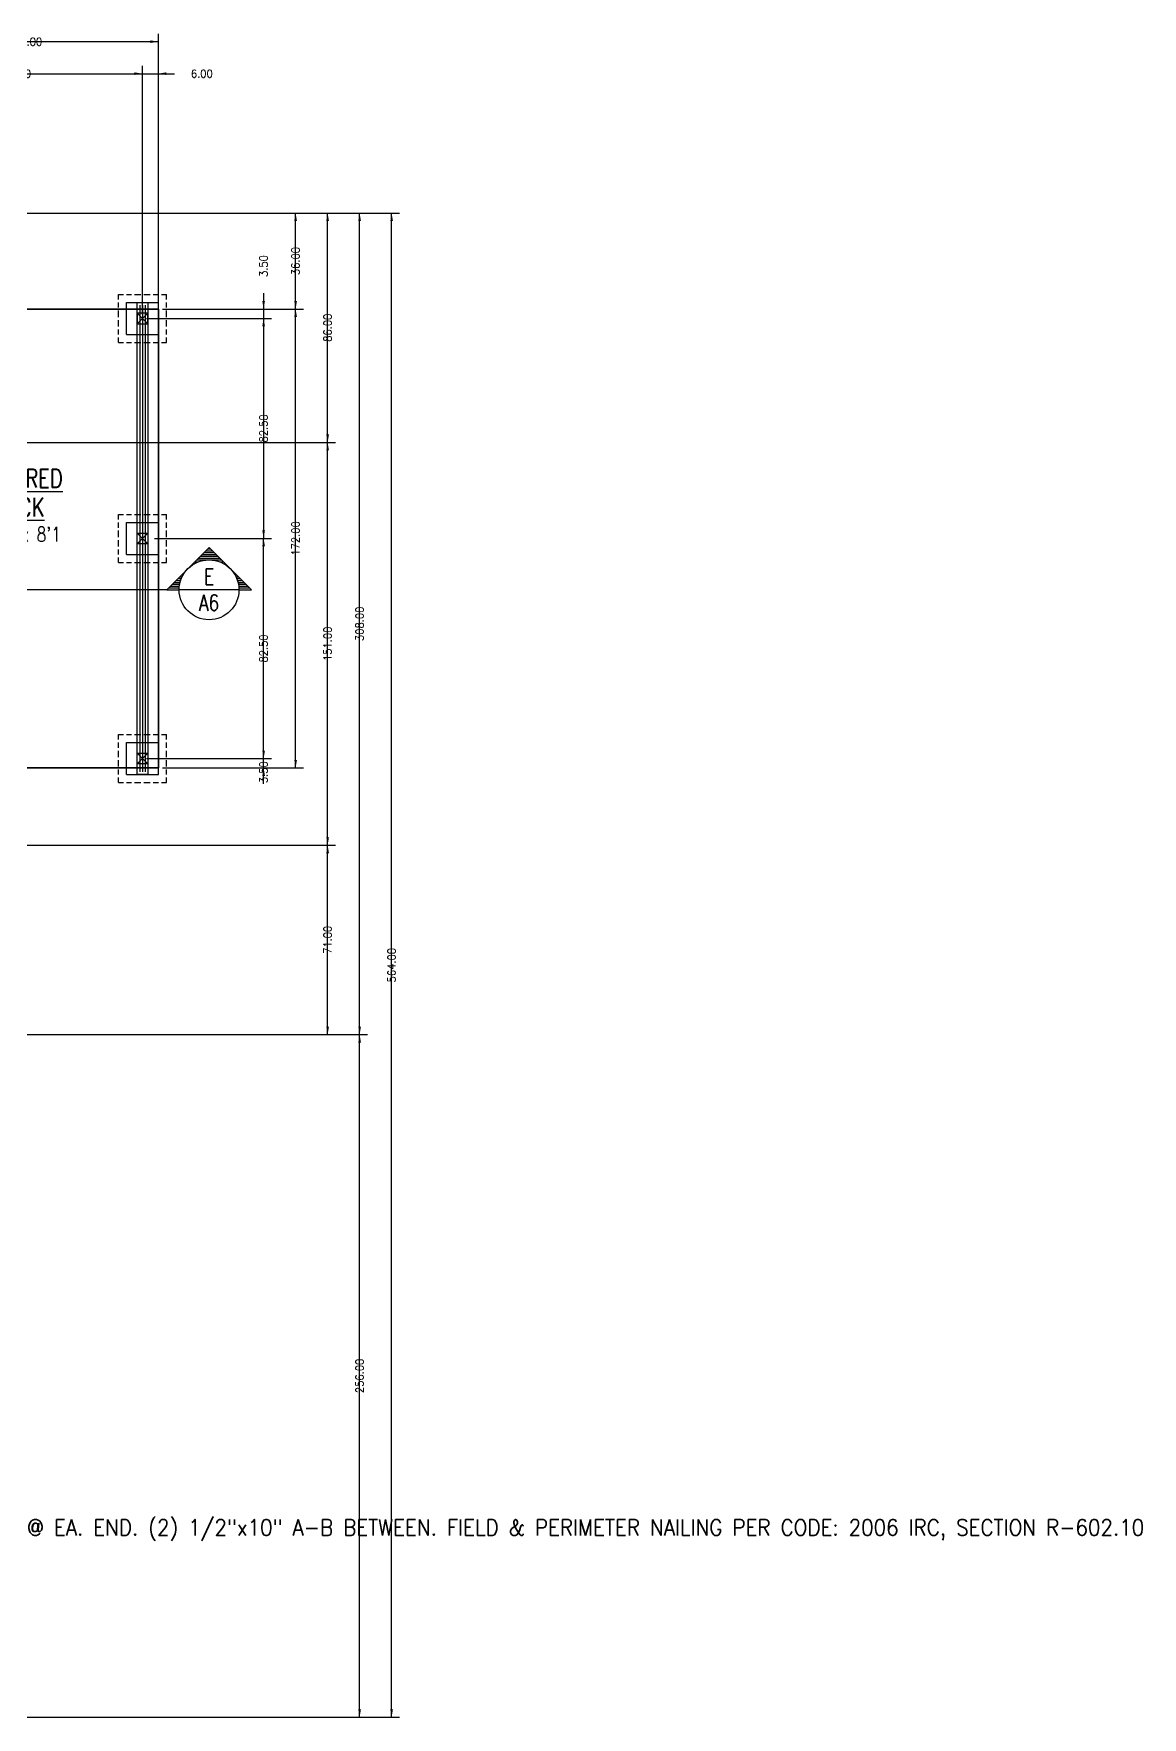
# Model space of a CAD drawing. Header units: millimetres. Extents: x -723 to 516, y -495 to 415.
# Drawn here: x 100 to 516, y -217 to 415 of the extents above; entities that cross this region are included whole.
import ezdxf
from ezdxf.enums import TextEntityAlignment as Align

# ---------------------------------------------------------------- set-up
doc = ezdxf.new("R2010")
doc.units = ezdxf.units.MM
doc.linetypes.add('CENTERX2', pattern=[101.6, 63.5, -12.7, 12.7, -12.7])
for name, color, linetype in [('A-DIMS-1', 152, 'CONTINUOUS'), ('A-NOTE', 4, 'CONTINUOUS'), ('ANNTEXT', 4, 'CONTINUOUS'), ('xref-Bishop-Overland-08$0$A-FOOTPRINT', 5, 'CONTINUOUS'), ('xref-Bishop-Overland-08$0$A-WALL', 54, 'CONTINUOUS'), ('xref-Bishop-Overland-08$0$R-BEAM', 1, 'CONTINUOUS'), ('xref-Bishop-Overland-08$0$S-FOOTER', 9, 'CONTINUOUS'), ('xref-Bishop-Overland-08$0$S-STEM-WALL', 8, 'CONTINUOUS')]:
    doc.layers.add(name, color=color, linetype=linetype)
doc.styles.get("Standard").update_dxf_attribs({"font": 'STANDARD'})
doc.dimstyles.get("Standard").update_dxf_attribs({"dimtxt": 3, "dimasz": 3, "dimexe": 3, "dimexo": 1.5, "dimgap": 2, "dimtad": 0, "dimtoh": 1, "dimzin": 3, "dimdsep": 46, "dimtxsty": 'STANDARD', "dimcen": 0.09, "dimazin": 2, "dimtfac": 1, "dimtdec": 4, "dimtofl": 0, "dimtmove": 0, "dimatfit": 3, "dimfxl": 1, "dimtolj": 1, "dimtzin": 0, "dimarcsym": 0})

# ---------------------------------------------------------------- blocks, each defined once
blk = doc.blocks.new('*D17')
at = {"layer": 'A-DIMS-1', "color": 0, "linetype": 'ByBlock', "lineweight": -2}
for p, q in [((42.73, 39.37), (225.69, 39.37)), ((222.69, -216.63), (222.69, 39.37)), ((48.73, -216.63), (225.69, -216.63))]:
    blk.add_line(p, q, dxfattribs=at)
for points in [[(222.69, 39.37), (223.19, 36.37), (222.19, 36.37)], [(222.69, -216.63), (222.19, -213.63), (223.19, -213.63)]]:
    blk.add_solid(points, dxfattribs=at)
at = {"layer": 'A-DIMS-1', "color": 0, "linetype": 'CONTINUOUS', "lineweight": -2, "insert": (222.69, -88.63), "char_height": 3, "width": 11.6667, "attachment_point": 5, "rotation": 90}
blk.add_mtext('256.00', dxfattribs=at)
blk = doc.blocks.new('*D18')
at = {"layer": 'A-DIMS-1', "color": 0, "linetype": 'ByBlock', "lineweight": -2}
for p, q in [((48.73, 347.37), (225.69, 347.37)), ((222.69, 39.37), (222.69, 347.37)), ((42.73, 39.37), (225.69, 39.37))]:
    blk.add_line(p, q, dxfattribs=at)
for points in [[(222.69, 347.37), (223.19, 344.37), (222.19, 344.37)], [(222.69, 39.37), (222.19, 42.37), (223.19, 42.37)]]:
    blk.add_solid(points, dxfattribs=at)
at = {"layer": 'A-DIMS-1', "color": 0, "linetype": 'CONTINUOUS', "lineweight": -2, "insert": (222.69, 193.37), "char_height": 3, "width": 11.6667, "attachment_point": 5, "rotation": 90}
blk.add_mtext('308.00', dxfattribs=at)
blk = doc.blocks.new('*D19')
at = {"layer": 'A-DIMS-1', "color": 0, "linetype": 'ByBlock', "lineweight": -2}
for p, q in [((48.73, 347.37), (237.69, 347.37)), ((234.69, -216.63), (234.69, 347.37)), ((48.73, -216.63), (237.69, -216.63))]:
    blk.add_line(p, q, dxfattribs=at)
for points in [[(234.69, 347.37), (235.19, 344.37), (234.19, 344.37)], [(234.69, -216.63), (234.19, -213.63), (235.19, -213.63)]]:
    blk.add_solid(points, dxfattribs=at)
at = {"layer": 'A-DIMS-1', "color": 0, "linetype": 'CONTINUOUS', "lineweight": -2, "insert": (234.69, 65.37), "char_height": 3, "width": 12, "attachment_point": 5, "rotation": 90}
blk.add_mtext('564.00', dxfattribs=at)
blk = doc.blocks.new('*D37')
at = {"layer": 'A-DIMS-1', "color": 0, "linetype": 'ByBlock', "lineweight": -2}
for p, q in [((56.62, 110.37), (213.69, 110.37)), ((210.69, 39.37), (210.69, 110.37)), ((42.73, 39.37), (213.69, 39.37))]:
    blk.add_line(p, q, dxfattribs=at)
for points in [[(210.69, 110.37), (211.19, 107.37), (210.19, 107.37)], [(210.69, 39.37), (210.19, 42.37), (211.19, 42.37)]]:
    blk.add_solid(points, dxfattribs=at)
at = {"layer": 'A-DIMS-1', "color": 0, "linetype": 'CONTINUOUS', "lineweight": -2, "insert": (210.69, 74.87), "char_height": 3, "width": 8.6667, "attachment_point": 5, "rotation": 90}
blk.add_mtext('71.00', dxfattribs=at)
blk = doc.blocks.new('*D38')
at = {"layer": 'A-DIMS-1', "color": 0, "linetype": 'ByBlock', "lineweight": -2}
for p, q in [((57.43, 261.37), (213.69, 261.37)), ((210.69, 110.37), (210.69, 261.37)), ((56.62, 110.37), (213.69, 110.37))]:
    blk.add_line(p, q, dxfattribs=at)
for points in [[(210.69, 261.37), (211.19, 258.37), (210.19, 258.37)], [(210.69, 110.37), (210.19, 113.37), (211.19, 113.37)]]:
    blk.add_solid(points, dxfattribs=at)
at = {"layer": 'A-DIMS-1', "color": 0, "linetype": 'CONTINUOUS', "lineweight": -2, "insert": (210.69, 185.87), "char_height": 3, "width": 10.3333, "attachment_point": 5, "rotation": 90}
blk.add_mtext('151.00', dxfattribs=at)
blk = doc.blocks.new('*D39')
at = {"layer": 'A-DIMS-1', "color": 0, "linetype": 'ByBlock', "lineweight": -2}
for p, q in [((48.73, 347.37), (213.69, 347.37)), ((210.69, 261.37), (210.69, 347.37)), ((57.43, 261.37), (213.69, 261.37))]:
    blk.add_line(p, q, dxfattribs=at)
for points in [[(210.69, 347.37), (211.19, 344.37), (210.19, 344.37)], [(210.69, 261.37), (210.19, 264.37), (211.19, 264.37)]]:
    blk.add_solid(points, dxfattribs=at)
at = {"layer": 'A-DIMS-1', "color": 0, "linetype": 'CONTINUOUS', "lineweight": -2, "insert": (210.69, 304.37), "char_height": 3, "width": 9.3333, "attachment_point": 5, "rotation": 90}
blk.add_mtext('86.00', dxfattribs=at)
blk = doc.blocks.new('*D57')
at = {"layer": 'A-DIMS-1', "color": 0, "linetype": 'ByBlock', "lineweight": -2}
for p, q in [((48.73, 347.37), (201.69, 347.37)), ((198.69, 311.37), (198.69, 347.37)), ((148.73, 311.37), (201.69, 311.37))]:
    blk.add_line(p, q, dxfattribs=at)
for points in [[(198.69, 347.37), (199.19, 344.37), (198.19, 344.37)], [(198.69, 311.37), (198.19, 314.37), (199.19, 314.37)]]:
    blk.add_solid(points, dxfattribs=at)
at = {"layer": 'A-DIMS-1', "color": 0, "linetype": 'CONTINUOUS', "lineweight": -2, "insert": (198.69, 329.37), "char_height": 3, "width": 9.3333, "attachment_point": 5, "rotation": 90}
blk.add_mtext('36.00', dxfattribs=at)
blk = doc.blocks.new('*D58')
at = {"layer": 'A-DIMS-1', "color": 0, "linetype": 'ByBlock', "lineweight": -2}
for p, q in [((145.73, 307.87), (189.69, 307.87)), ((186.69, 307.87), (186.69, 225.37)), ((145.73, 225.37), (189.69, 225.37))]:
    blk.add_line(p, q, dxfattribs=at)
for points in [[(186.69, 307.87), (187.19, 304.87), (186.19, 304.87)], [(186.69, 225.37), (186.19, 228.37), (187.19, 228.37)]]:
    blk.add_solid(points, dxfattribs=at)
at = {"layer": 'A-DIMS-1', "color": 0, "linetype": 'CONTINUOUS', "lineweight": -2, "insert": (186.69, 266.62), "char_height": 3, "width": 9.3333, "attachment_point": 5, "rotation": 90}
blk.add_mtext('82.50', dxfattribs=at)
blk = doc.blocks.new('*D59')
at = {"layer": 'A-DIMS-1', "color": 0, "linetype": 'ByBlock', "lineweight": -2}
for p, q in [((47.23, 348.87), (47.23, 414.64)), ((147.23, 411.64), (47.23, 411.64)), ((147.23, 312.87), (147.23, 414.64))]:
    blk.add_line(p, q, dxfattribs=at)
for points in [[(47.23, 411.64), (50.23, 412.14), (50.23, 411.14)], [(147.23, 411.64), (144.23, 411.14), (144.23, 412.14)]]:
    blk.add_solid(points, dxfattribs=at)
at = {"layer": 'A-DIMS-1', "color": 0, "linetype": 'CONTINUOUS', "lineweight": -2, "insert": (97.23, 411.64), "char_height": 3, "width": 11, "attachment_point": 5}
blk.add_mtext('100.00', dxfattribs=at)
blk = doc.blocks.new('*D61')
at = {"layer": 'A-DIMS-1', "color": 0, "linetype": 'ByBlock', "lineweight": -2}
for p, q in [((145.73, 225.37), (189.69, 225.37)), ((186.69, 142.87), (186.69, 225.37)), ((145.73, 142.87), (189.69, 142.87))]:
    blk.add_line(p, q, dxfattribs=at)
for points in [[(186.69, 225.37), (187.19, 222.37), (186.19, 222.37)], [(186.69, 142.87), (186.19, 145.87), (187.19, 145.87)]]:
    blk.add_solid(points, dxfattribs=at)
at = {"layer": 'A-DIMS-1', "color": 0, "linetype": 'CONTINUOUS', "lineweight": -2, "insert": (186.69, 184.12), "char_height": 3, "width": 9.3333, "attachment_point": 5, "rotation": 90}
blk.add_mtext('82.50', dxfattribs=at)
blk = doc.blocks.new('*D62')
at = {"layer": 'A-DIMS-1', "color": 0, "linetype": 'ByBlock', "lineweight": -2}
for p, q in [((186.69, 317.37), (186.69, 301.87)), ((148.73, 311.37), (189.69, 311.37)), ((142.73, 307.87), (189.69, 307.87))]:
    blk.add_line(p, q, dxfattribs=at)
for points in [[(186.69, 311.37), (186.19, 314.37), (187.19, 314.37)], [(186.69, 307.87), (187.19, 304.87), (186.19, 304.87)]]:
    blk.add_solid(points, dxfattribs=at)
at = {"layer": 'A-DIMS-1', "color": 0, "linetype": 'CONTINUOUS', "lineweight": -2, "insert": (186.69, 327.52), "char_height": 3, "width": 7, "attachment_point": 5, "rotation": 90}
blk.add_mtext('3.50', dxfattribs=at)
blk = doc.blocks.new('*D63')
at = {"layer": 'A-DIMS-1', "color": 0, "linetype": 'ByBlock', "lineweight": -2}
for p, q in [((148.73, 311.37), (201.69, 311.37)), ((198.69, 139.37), (198.69, 311.37)), ((148.73, 139.37), (201.69, 139.37))]:
    blk.add_line(p, q, dxfattribs=at)
for points in [[(198.69, 311.37), (199.19, 308.37), (198.19, 308.37)], [(198.69, 139.37), (198.19, 142.37), (199.19, 142.37)]]:
    blk.add_solid(points, dxfattribs=at)
at = {"layer": 'A-DIMS-1', "color": 0, "linetype": 'CONTINUOUS', "lineweight": -2, "insert": (198.69, 225.37), "char_height": 3, "width": 11, "attachment_point": 5, "rotation": 90}
blk.add_mtext('172.00', dxfattribs=at)
blk = doc.blocks.new('*D64')
at = {"layer": 'A-DIMS-1', "color": 0, "linetype": 'ByBlock', "lineweight": -2}
for p, q in [((186.69, 133.37), (186.69, 148.87)), ((142.73, 142.87), (189.69, 142.87)), ((148.73, 139.37), (189.69, 139.37))]:
    blk.add_line(p, q, dxfattribs=at)
for points in [[(186.69, 142.87), (186.19, 145.87), (187.19, 145.87)], [(186.69, 139.37), (187.19, 136.37), (186.19, 136.37)]]:
    blk.add_solid(points, dxfattribs=at)
at = {"layer": 'A-DIMS-1', "color": 0, "linetype": 'CONTINUOUS', "lineweight": -2, "insert": (186.69, 137.71), "char_height": 3, "width": 7, "attachment_point": 5, "rotation": 90}
blk.add_mtext('3.50', dxfattribs=at)
blk = doc.blocks.new('*D65')
at = {"layer": 'A-DIMS-1', "color": 0, "linetype": 'ByBlock', "lineweight": -2}
for p, q in [((47.23, 348.87), (47.23, 402.64)), ((47.23, 399.64), (141.23, 399.64)), ((141.23, 309.37), (141.23, 402.64))]:
    blk.add_line(p, q, dxfattribs=at)
for points in [[(47.23, 399.64), (50.23, 400.14), (50.23, 399.14)], [(141.23, 399.64), (138.23, 399.14), (138.23, 400.14)]]:
    blk.add_solid(points, dxfattribs=at)
at = {"layer": 'A-DIMS-1', "color": 0, "linetype": 'CONTINUOUS', "lineweight": -2, "insert": (94.23, 399.64), "char_height": 3, "width": 9.6667, "attachment_point": 5}
blk.add_mtext('94.00', dxfattribs=at)
blk = doc.blocks.new('*D66')
at = {"layer": 'A-DIMS-1', "color": 0, "linetype": 'ByBlock', "lineweight": -2}
for p, q in [((135.23, 399.64), (153.23, 399.64)), ((141.23, 309.37), (141.23, 402.64)), ((147.23, 312.87), (147.23, 402.64))]:
    blk.add_line(p, q, dxfattribs=at)
for points in [[(141.23, 399.64), (138.23, 399.14), (138.23, 400.14)], [(147.23, 399.64), (150.23, 400.14), (150.23, 399.14)]]:
    blk.add_solid(points, dxfattribs=at)
at = {"layer": 'A-DIMS-1', "color": 0, "linetype": 'CONTINUOUS', "lineweight": -2, "insert": (163.53, 399.64), "char_height": 3, "width": 7, "attachment_point": 5}
blk.add_mtext('6.00', dxfattribs=at)

msp = doc.modelspace()

# ---------------------------------------------------------------- linework, layer by layer
at = {"layer": 'A-DIMS-1', "linetype": 'CENTERX2'}
msp.add_line((150.376, 206.127), (35.777, 206.127), dxfattribs=at)
at = {"layer": 'ANNTEXT'}
for p, q in [((165.738, 221.489), (166.728, 221.489)), ((159.454, 215.205), (159.651, 215.205)), ((160.152, 215.903), (160.742, 215.903)), ((160.85, 216.601), (162.231, 216.601)), ((161.549, 217.3), (170.918, 217.3)), ((162.247, 217.998), (170.219, 217.998)), ((162.945, 218.696), (169.521, 218.696)), ((163.643, 219.395), (168.823, 219.395)), ((164.342, 220.093), (168.125, 220.093)), ((165.04, 220.791), (167.426, 220.791)), ((170.235, 216.601), (171.616, 216.601)), ((171.724, 215.903), (172.314, 215.903)), ((172.815, 215.205), (173.013, 215.205)), ((153.169, 208.92), (155.374, 208.92)), ((153.867, 209.619), (155.578, 209.619)), ((154.566, 210.317), (155.833, 210.317)), ((155.264, 211.015), (156.142, 211.015)), ((155.962, 211.713), (156.511, 211.713)), ((156.661, 212.412), (156.947, 212.412)), ((157.359, 213.11), (157.46, 213.11)), ((158.057, 213.808), (158.065, 213.808)), ((158.755, 214.507), (158.783, 214.507)), ((173.684, 214.507), (173.711, 214.507)), ((174.402, 213.808), (174.409, 213.808)), ((175.006, 213.11), (175.107, 213.11)), ((175.519, 212.412), (175.806, 212.412)), ((175.955, 211.713), (176.504, 211.713)), ((176.324, 211.015), (177.202, 211.015)), ((176.634, 210.317), (177.901, 210.317)), ((176.888, 209.619), (178.599, 209.619)), ((177.092, 208.92), (179.297, 208.92)), ((150.376, 206.127), (155.02, 206.127)), ((151.074, 206.825), (155.042, 206.825)), ((151.773, 207.524), (155.108, 207.524)), ((152.471, 208.222), (155.218, 208.222)), ((177.446, 206.127), (155.02, 206.127)), ((177.248, 208.222), (179.995, 208.222)), ((177.359, 207.524), (180.694, 207.524)), ((177.424, 206.825), (181.392, 206.825)), ((177.446, 206.127), (182.09, 206.127))]:
    msp.add_line(p, q, dxfattribs=at)
msp.add_lwpolyline([(182.09, 206.127), (166.233, 221.984), (150.376, 206.127)], dxfattribs=at)
msp.add_circle((166.233, 206.127), 11.213, dxfattribs=at)
at = {"layer": 'xref-Bishop-Overland-08$0$A-FOOTPRINT'}
msp.add_lwpolyline([(147.227, 311.367), (47.227, 311.367), (47.227, 139.367), (147.227, 139.367)], close=True, dxfattribs=at)
at = {"layer": 'xref-Bishop-Overland-08$0$A-WALL'}
for p, q in [((139.227, 305.867), (143.227, 309.867)), ((143.227, 305.867), (139.227, 309.867)), ((139.227, 305.867), (143.227, 309.867)), ((143.227, 305.867), (139.227, 309.867)), ((143.227, 227.367), (139.227, 223.367)), ((139.227, 227.367), (143.227, 223.367)), ((139.227, 227.367), (143.227, 223.367)), ((143.227, 227.367), (139.227, 223.367)), ((143.227, 144.867), (139.227, 140.867)), ((139.227, 144.867), (143.227, 140.867)), ((143.227, 144.867), (139.227, 140.867)), ((139.227, 144.867), (143.227, 140.867))]:
    msp.add_line(p, q, dxfattribs=at)
msp.add_lwpolyline([(47.227, 311.367), (147.227, 311.367), (147.227, 139.367), (47.227, 139.367)], dxfattribs=at)
for points in [[(143.227, 309.867), (139.227, 309.867), (139.227, 305.867), (143.227, 305.867)], [(143.227, 309.867), (139.227, 309.867), (139.227, 305.867), (143.227, 305.867)], [(143.227, 223.367), (139.227, 223.367), (139.227, 227.367), (143.227, 227.367)], [(143.227, 223.367), (139.227, 223.367), (139.227, 227.367), (143.227, 227.367)], [(143.227, 140.867), (139.227, 140.867), (139.227, 144.867), (143.227, 144.867)], [(143.227, 140.867), (139.227, 140.867), (139.227, 144.867), (143.227, 144.867)]]:
    msp.add_lwpolyline(points, close=True, dxfattribs=at)
at = {"layer": 'xref-Bishop-Overland-08$0$R-BEAM'}
msp.add_lwpolyline([(139.227, 313.867), (143.227, 313.867), (143.227, 136.867), (139.227, 136.867)], close=True, dxfattribs=at)
for points in [[(140.227, 312.867), (140.227, 137.867)], [(141.227, 312.867), (141.227, 137.867)], [(142.227, 312.867), (142.227, 137.867)]]:
    msp.add_lwpolyline(points, dxfattribs=at)
at = {"layer": 'xref-Bishop-Overland-08$0$S-FOOTER'}
for p, q in [((132.227, 314.98), (132.227, 316.867)), ((132.227, 316.867), (134.114, 316.867)), ((135.227, 316.867), (137.119, 316.867)), ((145.281, 316.867), (147.227, 316.867)), ((148.34, 316.867), (150.227, 316.867)), ((150.227, 314.98), (150.227, 316.867)), ((132.227, 311.921), (132.227, 313.867)), ((150.227, 311.921), (150.227, 313.867)), ((132.227, 301.867), (132.227, 303.759)), ((150.227, 301.867), (150.227, 303.759)), ((132.227, 298.867), (132.227, 300.754)), ((132.227, 298.867), (134.114, 298.867)), ((135.227, 298.867), (137.119, 298.867)), ((145.281, 298.867), (147.227, 298.867)), ((148.34, 298.867), (150.227, 298.867)), ((150.227, 298.867), (150.227, 300.754)), ((132.227, 232.48), (132.227, 234.367)), ((132.227, 234.367), (134.114, 234.367)), ((135.227, 234.367), (137.119, 234.367)), ((145.281, 234.367), (147.227, 234.367)), ((148.34, 234.367), (150.227, 234.367)), ((150.227, 232.48), (150.227, 234.367)), ((132.227, 229.421), (132.227, 231.367)), ((150.227, 229.421), (150.227, 231.367)), ((132.227, 219.367), (132.227, 221.259)), ((150.227, 219.367), (150.227, 221.259)), ((132.227, 216.367), (132.227, 218.254)), ((132.227, 216.367), (134.114, 216.367)), ((135.227, 216.367), (137.119, 216.367)), ((145.281, 216.367), (147.227, 216.367)), ((148.34, 216.367), (150.227, 216.367)), ((150.227, 216.367), (150.227, 218.254)), ((132.227, 149.98), (132.227, 151.867)), ((132.227, 151.867), (134.114, 151.867)), ((135.227, 151.867), (137.119, 151.867)), ((145.281, 151.867), (147.227, 151.867)), ((148.34, 151.867), (150.227, 151.867)), ((150.227, 149.98), (150.227, 151.867)), ((132.227, 146.921), (132.227, 148.867)), ((150.227, 146.921), (150.227, 148.867)), ((132.227, 136.867), (132.227, 138.759)), ((132.227, 133.867), (132.227, 135.754)), ((132.227, 133.867), (134.114, 133.867)), ((135.227, 133.867), (137.119, 133.867)), ((145.281, 133.867), (147.227, 133.867)), ((148.34, 133.867), (150.227, 133.867)), ((150.227, 136.867), (150.227, 138.759)), ((150.227, 133.867), (150.227, 135.754))]:
    msp.add_line(p, q, dxfattribs=at)
for points in [[(138.232, 316.867), (140.644, 316.867)], [(141.757, 316.867), (144.168, 316.867)], [(132.227, 308.397), (132.227, 310.808)], [(150.227, 308.397), (150.227, 310.808)], [(132.227, 304.872), (132.227, 307.284)], [(150.227, 304.872), (150.227, 307.284)], [(138.232, 298.867), (140.644, 298.867)], [(141.757, 298.867), (144.168, 298.867)], [(138.232, 234.367), (140.644, 234.367)], [(141.757, 234.367), (144.168, 234.367)], [(132.227, 225.897), (132.227, 228.308)], [(150.227, 225.897), (150.227, 228.308)], [(132.227, 222.372), (132.227, 224.784)], [(150.227, 222.372), (150.227, 224.784)], [(138.232, 216.367), (140.644, 216.367)], [(141.757, 216.367), (144.168, 216.367)], [(138.232, 151.867), (140.644, 151.867)], [(141.757, 151.867), (144.168, 151.867)], [(132.227, 143.397), (132.227, 145.808)], [(150.227, 143.397), (150.227, 145.808)], [(132.227, 139.872), (132.227, 142.284)], [(150.227, 139.872), (150.227, 142.284)], [(138.232, 133.867), (140.644, 133.867)], [(141.757, 133.867), (144.168, 133.867)]]:
    msp.add_lwpolyline(points, dxfattribs=at)
at = {"layer": 'xref-Bishop-Overland-08$0$S-STEM-WALL'}
for p, q in [((135.227, 313.867), (147.227, 313.867)), ((135.227, 301.867), (135.227, 313.867)), ((147.227, 301.867), (147.227, 313.867)), ((135.227, 301.867), (147.227, 301.867)), ((135.227, 231.367), (147.227, 231.367)), ((135.227, 219.367), (135.227, 231.367)), ((147.227, 219.367), (147.227, 231.367)), ((135.227, 219.367), (147.227, 219.367)), ((135.227, 148.867), (147.227, 148.867)), ((135.227, 136.867), (135.227, 148.867)), ((147.227, 136.867), (147.227, 148.867)), ((135.227, 136.867), (147.227, 136.867))]:
    msp.add_line(p, q, dxfattribs=at)
for points in [[(143.227, 309.867), (139.227, 309.867), (139.227, 305.867), (143.227, 305.867)], [(143.227, 223.367), (139.227, 223.367), (139.227, 227.367), (143.227, 227.367)], [(143.227, 140.867), (139.227, 140.867), (139.227, 144.867), (143.227, 144.867)]]:
    msp.add_lwpolyline(points, close=True, dxfattribs=at)

# ---------------------------------------------------------------- texts
at = {"layer": 'A-NOTE', "width": 0.85}
for s, height, p in [('%%uCOVERED', 6.9531, (95.119, 247.907)), ('%%uDECK', 6.9531, (95.119, 237.098)), ("14'4 x 8'1", 5.5, (95.287, 226.925))]:
    msp.add_text(s, height=height, dxfattribs=at).set_placement(p, align=Align.MIDDLE_CENTER)
at = {"layer": 'ANNTEXT', "width": 0.85}
for s, p in [('E', (166.246, 211.032)), ('A6', (166.246, 201.287))]:
    msp.add_text(s, height=6, dxfattribs=at).set_placement(p, align=Align.MIDDLE_CENTER)
at = {"layer": 'ANNTEXT', "insert": (-166.534, -142.438), "char_height": 6, "width": 742.50232, "attachment_point": 1}
msp.add_mtext('BRACED WALL PANEL 2\'-8" MIN. a.b.p. 3/8" OSB PANEL WITH HD2A\'s @ EA. END. (2) 1/2"x10" A-B BETWEEN. FIELD & PERIMETER NAILING PER CODE: 2006 IRC, SECTION R-602.10', dxfattribs=at)

# ---------------------------------------------------------------- dimensions: what is measured, and where the dimension line sits
at = {"layer": 'A-DIMS-1'}
for base, p1, p2, angle, picture, middle in [((47.227, 411.64), (147.227, 311.367), (47.227, 347.367), 180, '*D59', (97.227, 411.64)), ((222.692, 347.367), (41.227, 39.367), (47.227, 347.367), 90, '*D18', (222.692, 193.367)), ((234.692, 347.367), (47.227, -216.633), (47.227, 347.367), 90, '*D19', (234.692, 65.367)), ((210.692, 347.367), (55.932, 261.367), (47.227, 347.367), 90, '*D39', (210.692, 304.367)), ((198.692, 347.367), (147.227, 311.367), (47.227, 347.367), 90, '*D57', (198.692, 329.367)), ((186.692, 307.867), (147.227, 311.367), (141.227, 307.867), 90, '*D62', (186.692, 320.275)), ((198.692, 311.367), (147.227, 139.367), (147.227, 311.367), 90, '*D63', (198.692, 225.367)), ((186.692, 225.367), (144.227, 307.867), (144.227, 225.367), 270, '*D58', (186.692, 266.617)), ((210.692, 261.367), (55.118, 110.367), (55.932, 261.367), 90, '*D38', (210.692, 185.867)), ((186.692, 225.367), (144.227, 142.867), (144.227, 225.367), 90, '*D61', (186.692, 184.117)), ((186.692, 142.867), (147.227, 139.367), (141.227, 142.867), 270, '*D64', (186.692, 130.46)), ((210.692, 110.367), (41.227, 39.367), (55.118, 110.367), 90, '*D37', (210.692, 74.867)), ((222.692, 39.367), (47.227, -216.633), (41.227, 39.367), 90, '*D17', (222.692, -88.633))]:
    dim = msp.add_linear_dim(base=base, p1=p1, p2=p2, angle=angle, dimstyle='Standard', dxfattribs=at)
    dim.commit()
    dim.dimension.update_dxf_attribs({"geometry": picture, "text_midpoint": middle})
for base, p1, p2, picture, middle in [((141.227, 399.64), (47.227, 347.367), (141.227, 307.867), '*D65', (94.227, 399.64)), ((147.227, 399.64), (141.227, 307.867), (147.227, 311.367), '*D66', (155.026, 399.64))]:
    dim = msp.add_linear_dim(base=base, p1=p1, p2=p2, dimstyle='Standard', dxfattribs=at)
    dim.commit()
    dim.dimension.update_dxf_attribs({"geometry": picture, "text_midpoint": middle})

doc.saveas('drawing.dxf')
